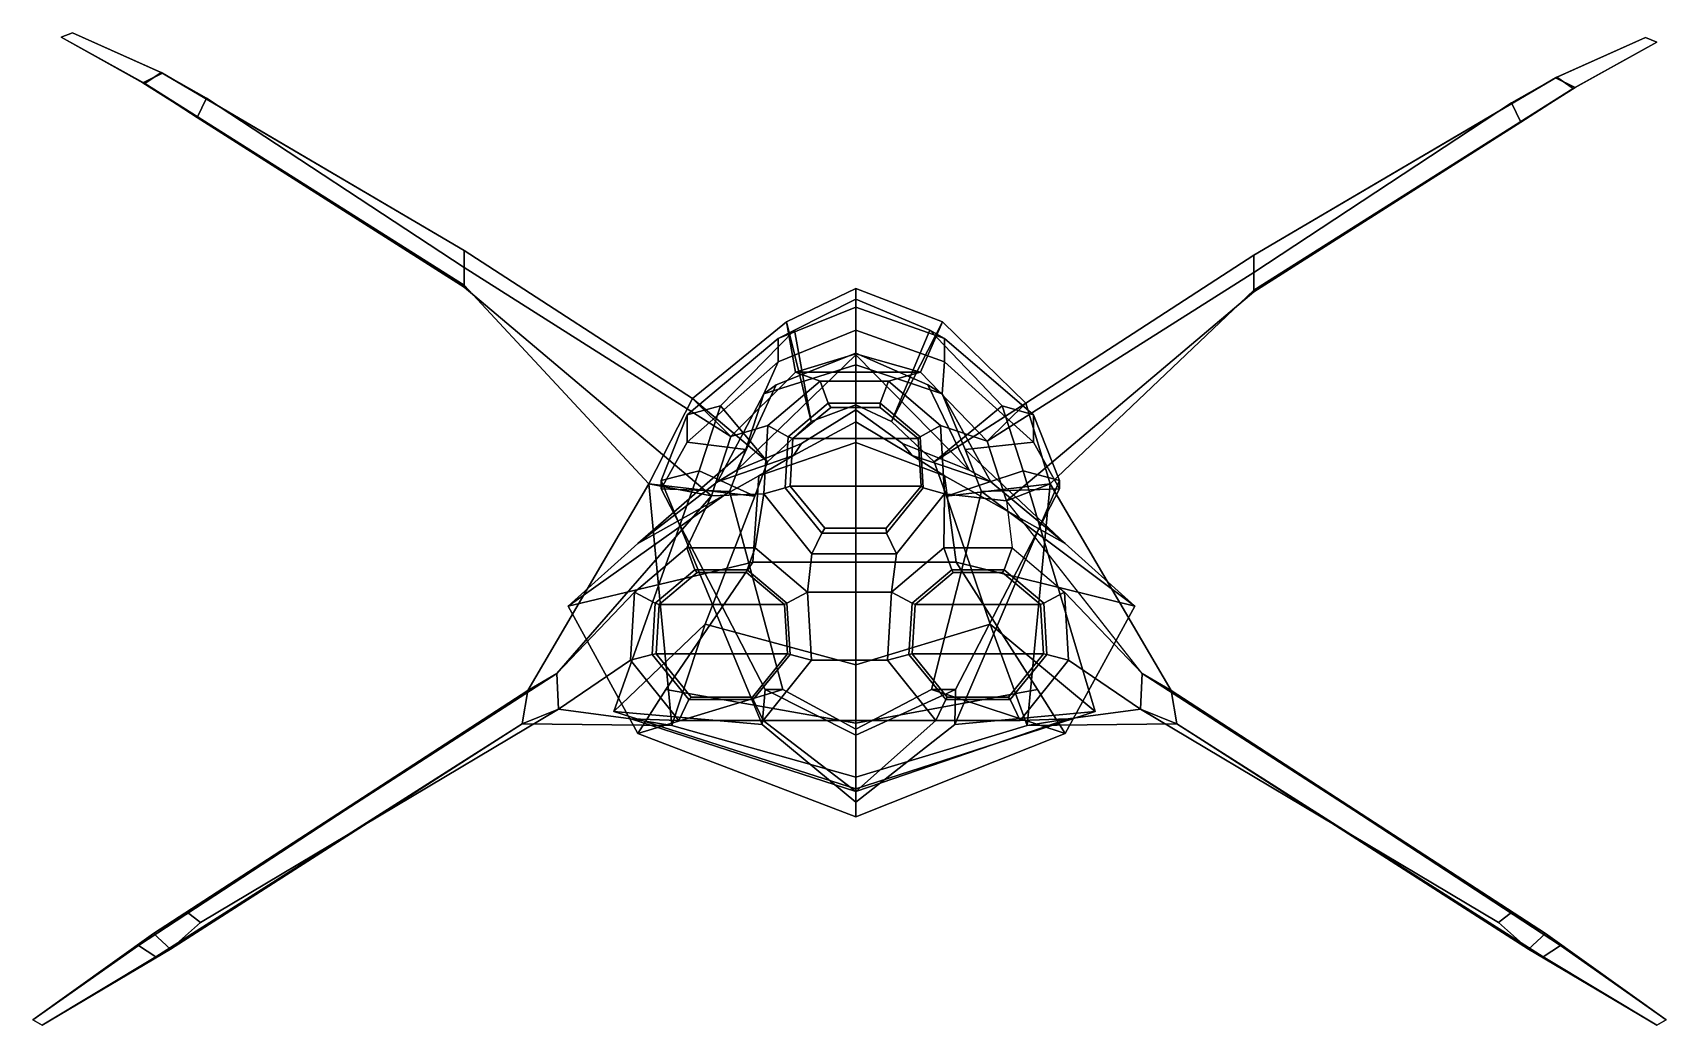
# Model space of a CAD drawing. Extents: x -172 to 172, y -95 to 114.
import ezdxf

# ---------------------------------------------------------------- set-up
doc = ezdxf.new("R2010")
doc.units = 0

msp = doc.modelspace()

# ---------------------------------------------------------------- linework, layer by layer
for points in [[(-163.314285, 113.91629, 33.247089), (-165.678955, 112.949966, 33.247089), (-148.518036, 103.381638, 126.114487), (-144.400375, 105.43779, 126.114487)], [(-163.314285, 113.91629, 33.247089), (-144.652344, 105.541428, -125.307014), (-148.07196, 103.199043, -125.307014), (-165.678955, 112.949966, 33.247089)], [(-163.314285, 113.91629, 33.247089), (-144.400375, 105.43779, 126.114487), (-81, 68.141403, -125.307014), (-144.652344, 105.541428, -125.307014)], [(-165.678955, 112.949966, 33.247089), (-148.07196, 103.199043, -125.307014), (-81, 60.828159, -125.307014), (-148.518036, 103.381638, 126.114487)], [(167.314285, 112.91629, 33.247089), (148.652344, 104.541428, -125.307014), (85, 67.141403, -125.307014), (148.400375, 104.43779, 126.114487)], [(169.678955, 111.949966, 33.247089), (152.518036, 102.381638, 126.114487), (85, 59.828159, -125.307014), (152.07196, 102.199043, -125.307014)], [(167.314285, 112.91629, 33.247089), (148.400375, 104.43779, 126.114487), (152.518036, 102.381638, 126.114487), (169.678955, 111.949966, 33.247089)], [(167.314285, 112.91629, 33.247089), (169.678955, 111.949966, 33.247089), (152.07196, 102.199043, -125.307014), (148.652344, 104.541428, -125.307014)], [(-144.400375, 105.43779, 126.114487), (-148.518036, 103.381638, 126.114487), (-81, 60.828159, -125.307014), (-81, 68.141403, -125.307014)], [(-135.147369, 100.139168, -210.823944), (-137.080002, 96.110847, -210.823944), (-148.07196, 103.199043, -125.307014), (-144.652344, 105.541428, -125.307014)], [(-148.07196, 103.199043, -125.307014), (-137.080002, 96.110847, -210.823944), (-81, 60.449852, -250.469772), (-81, 60.828159, -125.307014)], [(-144.652344, 105.541428, -125.307014), (-81, 68.141403, -125.307014), (-81, 64.533585, -250.469772), (-135.147369, 100.139168, -210.823944)], [(148.652344, 104.541428, -125.307014), (139.147369, 99.139168, -210.823944), (85, 63.533581, -250.469772), (85, 67.141403, -125.307014)], [(148.400375, 104.43779, 126.114487), (85, 67.141403, -125.307014), (85, 59.828159, -125.307014), (152.518036, 102.381638, 126.114487)], [(139.147369, 99.139168, -210.823944), (148.652344, 104.541428, -125.307014), (152.07196, 102.199043, -125.307014), (141.080002, 95.110847, -210.823944)], [(-135.147369, 100.139168, -210.823944), (-81, 64.533585, -250.469772), (-81, 60.449852, -250.469772), (-137.080002, 96.110847, -210.823944)], [(152.07196, 102.199043, -125.307014), (85, 59.828159, -125.307014), (85, 59.449852, -250.469772), (141.080002, 95.110847, -210.823944)], [(139.147369, 99.139168, -210.823944), (141.080002, 95.110847, -210.823944), (85, 59.449852, -250.469772), (85, 63.533581, -250.469772)], [(-81, 68.141403, -125.307014), (-81, 60.828159, -125.307014), (-42.14542, 19.12174, -125.380081), (-33.025734, 37.056702, -125.380081)], [(-81, 68.141403, -125.307014), (-33.025734, 37.056702, -125.380081), (-24.912186, 29.049196, -249.977707), (-81, 64.533585, -250.469772)], [(85, 67.141403, -125.307014), (85, 63.533581, -250.469772), (28.912186, 28.039196, -249.977707), (37.025734, 36.056702, -125.380081)], [(85, 67.141403, -125.307014), (37.025734, 36.056702, -125.380081), (42.14542, 19.12174, -125.380081), (85, 59.828159, -125.307014)], [(-81, 64.533585, -250.469772), (-24.912186, 29.049196, -249.977707), (-29.010963, 16.564342, -249.977707), (-81, 60.449852, -250.469772)], [(85, 63.533581, -250.469772), (85, 59.449852, -250.469772), (33.010963, 15.554343, -249.977707), (28.912186, 28.039196, -249.977707)], [(-81, 60.449852, -250.469772), (-29.010963, 16.564342, -249.977707), (-42.14542, 19.12174, -125.380081), (-81, 60.828159, -125.307014)], [(-13.253745, 53.148312, -125.380081), (-8.026347, 32.202686, -72.801559), (1.299934, 35.697762, -72.874626), (1.299934, 60.122047, -125.380081)], [(1.299934, 60.122047, -125.380081), (1.299934, 46.438385, -249.977707), (-11.340791, 42.56245, -249.977707), (-13.253745, 53.148312, -125.380081)], [(19.512756, 53.148312, -125.380081), (1.299934, 60.122047, -125.380081), (1.299934, 35.697762, -72.874626), (8.80407, 32.202686, -72.801559)], [(19.512756, 53.148312, -125.380081), (14.891651, 42.56245, -249.977707), (1.299934, 46.438385, -249.977707), (1.299934, 60.122047, -125.380081)], [(85, 59.449852, -250.469772), (85, 59.828159, -125.307014), (42.14542, 19.12174, -125.380081), (33.010963, 15.554343, -249.977707)], [(-11.542038, 51.418232, 49.555489), (-14.967289, 49.644772, 93.921387), (1.299934, 56.195408, 93.921387), (1.299934, 57.924805, 49.555489)], [(-14.967289, 49.644772, 93.921387), (-14.967289, 44.75663, 119.085526), (1.299934, 51.357723, 120.137634), (1.299934, 56.195408, 93.921387)], [(1.299934, 35.697762, -72.874626), (-8.026347, 32.202686, -72.801559), (-11.542038, 51.418232, 49.555489), (1.299934, 57.924805, 49.555489)], [(16.883629, 51.418232, 49.555489), (1.299934, 57.924805, 49.555489), (1.299934, 56.195408, 93.921387), (19.972626, 49.644772, 93.921387)], [(1.299934, 35.697762, -72.874626), (1.299934, 57.924805, 49.555489), (16.883629, 51.418232, 49.555489), (8.80407, 32.202686, -72.801559)], [(19.972626, 49.644772, 93.921387), (1.299934, 56.195408, 93.921387), (1.299934, 51.357723, 120.137634), (19.972626, 44.75663, 119.085526)], [(-13.253745, 53.148312, -125.380081), (-11.340791, 42.56245, -249.977707), (-24.912186, 29.049196, -249.977707), (-33.025734, 37.056702, -125.380081)], [(-33.025734, 37.056702, -125.380081), (-17.256756, 23.75164, -72.582359), (-8.026347, 32.202686, -72.801559), (-13.253745, 53.148312, -125.380081)], [(37.025734, 36.056702, -125.380081), (19.512756, 53.148312, -125.380081), (8.80407, 32.202686, -72.801559), (17.79192, 23.75164, -72.582359)], [(37.025734, 36.056702, -125.380081), (28.912186, 28.039196, -249.977707), (14.891651, 42.56245, -249.977707), (19.512756, 53.148312, -125.380081)], [(-27.143711, 35.515335, 49.555489), (-34.144386, 33.577469, 93.921387), (-14.967289, 49.644772, 93.921387), (-11.542038, 51.418232, 49.555489)], [(-34.144386, 33.577469, 93.921387), (-34.144386, 27.885601, 116.294304), (-14.967289, 44.75663, 119.085526), (-14.967289, 49.644772, 93.921387)], [(-8.026347, 32.202686, -72.801559), (-17.256756, 23.75164, -72.582359), (-27.143711, 35.515335, 49.555489), (-11.542038, 51.418232, 49.555489)], [(-14.967289, 44.75663, 119.085526), (-18.02054, 38.032017, 122.943344), (1.299934, 44.071175, 123.162552), (1.299934, 51.357723, 120.137634)], [(19.972626, 44.75663, 119.085526), (1.299934, 51.357723, 120.137634), (1.299934, 44.071175, 123.162552), (19.460587, 38.032017, 122.943344)], [(8.80407, 32.202686, -72.801559), (16.883629, 51.418232, 49.555489), (32.076401, 35.515335, 49.555489), (17.79192, 23.75164, -72.582359)], [(32.076401, 35.515335, 49.555489), (16.883629, 51.418232, 49.555489), (19.972626, 49.644772, 93.921387), (38.647129, 33.577469, 93.921387)], [(38.647129, 33.577469, 93.921387), (19.972626, 49.644772, 93.921387), (19.972626, 44.75663, 119.085526), (38.647129, 27.885601, 116.294304)], [(-34.144386, 27.885601, 116.294304), (-21.772175, 26.304161, 121.701218), (-18.02054, 38.032017, 122.943344), (-14.967289, 44.75663, 119.085526)], [(1.299934, 46.564804, 128.189529), (-15.394297, 39.883793, 127.546524), (-23.677256, 21.983206, 219.639496), (1.299934, 46.188515, 218.587265)], [(1.299934, 46.188515, 218.587265), (-23.677256, 21.983206, 219.639496), (-10.092731, 27.538536, 275.915222), (1.299934, 34.644928, 282.476593)], [(-15.394297, 39.883793, 127.546524), (1.299934, 46.564804, 128.189529), (1.299934, 44.071175, 123.162552), (-18.02054, 38.032017, 122.943344)], [(-11.340791, 42.56245, -249.977707), (1.299934, 46.438385, -249.977707), (14.891651, 42.56245, -249.977707)], [(16.464622, 39.883793, 127.546524), (1.299934, 46.564804, 128.189529), (1.299934, 46.188515, 218.587265), (25.173122, 21.983206, 219.639496)], [(16.464622, 39.883793, 127.546524), (19.460587, 38.032017, 122.943344), (1.299934, 44.071175, 123.162552), (1.299934, 46.564804, 128.189529)], [(25.173122, 21.983206, 219.639496), (1.299934, 46.188515, 218.587265), (1.299934, 34.644928, 282.476593), (11.146656, 27.538536, 275.915222)], [(38.647129, 27.885601, 116.294304), (19.972626, 44.75663, 119.085526), (19.460587, 38.032017, 122.943344), (24.29837, 26.304161, 121.701218)], [(-24.912186, 29.049196, -249.977707), (-11.340791, 42.56245, -249.977707), (-6.168742, 40.676666, -250.111603), (-17.151892, 31.320007, -250.111603)], [(-6.168742, 40.676666, -250.111603), (-11.340791, 42.56245, -249.977707), (14.891651, 42.56245, -249.977707), (8.168743, 40.676666, -250.111603)], [(8.168743, 40.676666, -250.111603), (14.891651, 42.56245, -249.977707), (28.912186, 28.039196, -249.977707), (19.151894, 31.320007, -250.111603)], [(-27.765196, 19.514248, 218.908829), (-18.02054, 38.032017, 122.943344), (-21.772175, 26.304161, 121.701218), (-44.448795, 6.551811, 223.526596)], [(-23.677256, 21.983206, 219.639496), (-15.394297, 39.883793, 127.546524), (-18.02054, 38.032017, 122.943344), (-27.765196, 19.514248, 218.908829)], [(-4.472322, 36.03508, -260.111603), (-12.856406, 29, -260.111603), (-17.151892, 31.320007, -250.111603), (-6.168742, 40.676666, -250.111603)], [(-4.472322, 36.03508, -260.111603), (-6.168742, 40.676666, -250.111603), (8.168743, 40.676666, -250.111603), (6.472322, 36.03508, -260.111603)], [(6.472322, 36.03508, -260.111603), (8.168743, 40.676666, -250.111603), (19.151894, 31.320007, -250.111603), (14.856407, 29, -260.111603)], [(25.173122, 21.983206, 219.639496), (29.705864, 19.514248, 218.908829), (19.460587, 38.032017, 122.943344), (16.464622, 39.883793, 127.546524)], [(29.705864, 19.514248, 218.908829), (45.349716, 6.551811, 223.526596), (24.29837, 26.304161, 121.701218), (19.460587, 38.032017, 122.943344)], [(-42.14542, 19.12174, -125.380081), (-19.87859, 16.490431, -72.406937), (-17.256756, 23.75164, -72.582359), (-33.025734, 37.056702, -125.380081)], [(-31.585224, 21.844147, 49.555489), (-39.603683, 19.765179, 93.921387), (-34.144386, 33.577469, 93.921387), (-27.143711, 35.515335, 49.555489)], [(-17.256756, 23.75164, -72.582359), (-19.87859, 16.490431, -72.406937), (-31.585224, 21.844147, 49.555489), (-27.143711, 35.515335, 49.555489)], [(-11.888586, 28.6066, -251.111603), (-12.856406, 29, -260.111603), (-4.472322, 36.03508, -260.111603), (-3.923706, 35.157665, -251.111603)], [(-3.923706, 35.157665, -251.111603), (6.473707, 35.157665, -251.111603), (14.438587, 28.6066, -251.111603), (-11.888586, 28.6066, -251.111603)], [(-10.092731, 27.538536, 275.915222), (-11.783283, 25.06958, 279.407806), (1.299934, 32.151077, 286.451355), (1.299934, 34.644928, 282.476593)], [(-3.923706, 35.157665, -251.111603), (-4.472322, 36.03508, -260.111603), (6.472322, 36.03508, -260.111603), (6.473707, 35.157665, -251.111603)], [(11.146656, 27.538536, 275.915222), (1.299934, 34.644928, 282.476593), (1.299934, 32.151077, 286.451355), (13.204037, 25.06958, 279.407806)], [(14.438587, 28.6066, -251.111603), (6.473707, 35.157665, -251.111603), (6.472322, 36.03508, -260.111603), (14.856407, 29, -260.111603)], [(42.14542, 19.12174, -125.380081), (37.025734, 36.056702, -125.380081), (17.79192, 23.75164, -72.582359), (20.413071, 16.490431, -72.406937)], [(17.79192, 23.75164, -72.582359), (32.076401, 35.515335, 49.555489), (36.517941, 21.844147, 49.555489), (20.413071, 16.490431, -72.406937)], [(36.517941, 21.844147, 49.555489), (32.076401, 35.515335, 49.555489), (38.647129, 33.577469, 93.921387), (44.106453, 19.765179, 93.921387)], [(-39.603683, 19.765179, 93.921387), (-39.603683, 18.073929, 116.308998), (-34.144386, 27.885601, 116.294304), (-34.144386, 33.577469, 93.921387)], [(-29.010963, 16.564342, -249.977707), (-24.912186, 29.049196, -249.977707), (-17.151892, 31.320007, -250.111603), (-17.990244, 17.001007, -250.111603)], [(-11.783283, 25.06958, 279.407806), (-19.071028, 20.748833, 293.831085), (1.299934, 27.787195, 304.191925), (1.299934, 32.151077, 286.451355)], [(-12.856406, 29, -260.111603), (-13.49637, 18.233856, -260.111603), (-17.990244, 17.001007, -250.111603), (-17.151892, 31.320007, -250.111603)], [(13.204037, 25.06958, 279.407806), (1.299934, 32.151077, 286.451355), (1.299934, 27.787195, 304.191925), (19.971813, 20.748833, 293.831085)], [(14.856407, 29, -260.111603), (19.151894, 31.320007, -250.111603), (19.990242, 17.001007, -250.111603), (15.496368, 18.233856, -260.111603)], [(19.990242, 17.001007, -250.111603), (19.151894, 31.320007, -250.111603), (28.912186, 28.039196, -249.977707), (33.010963, 15.554343, -249.977707)], [(44.106453, 19.765179, 93.921387), (38.647129, 33.577469, 93.921387), (38.647129, 27.885601, 116.294304), (44.106453, 18.073929, 116.308998)], [(-39.603683, 18.073929, 116.308998), (-25.227503, 17.456738, 121.321289), (-21.772175, 26.304161, 121.701218), (-34.144386, 27.885601, 116.294304)], [(-23.677256, 21.983206, 219.639496), (-27.765196, 19.514248, 218.908829), (-11.783283, 25.06958, 279.407806), (-10.092731, 27.538536, 275.915222)], [(1.299934, 2.642063, 354.885406), (1.299934, 27.787195, 304.191925), (-19.071028, 20.748833, 293.831085), (-20.326488, 2.642523, 337.466309)], [(-12.496552, 18.581167, -251.111603), (-13.49637, 18.233856, -260.111603), (-12.856406, 29, -260.111603), (-11.888586, 28.6066, -251.111603)], [(-11.888586, 28.6066, -251.111603), (14.438587, 28.6066, -251.111603), (15.046551, 18.581167, -251.111603), (-12.496552, 18.581167, -251.111603)], [(22.390667, 2.642523, 337.466309), (19.971813, 20.748833, 293.831085), (1.299934, 27.787195, 304.191925), (1.299934, 2.642063, 354.885406)], [(25.173122, 21.983206, 219.639496), (11.146656, 27.538536, 275.915222), (13.204037, 25.06958, 279.407806), (29.705864, 19.514248, 218.908829)], [(15.046551, 18.581167, -251.111603), (14.438587, 28.6066, -251.111603), (14.856407, 29, -260.111603), (15.496368, 18.233856, -260.111603)], [(44.106453, 18.073929, 116.308998), (38.647129, 27.885601, 116.294304), (24.29837, 26.304161, 121.701218), (27.75362, 17.456738, 121.321289)], [(-25.227503, 17.456738, 121.321289), (-59.089897, -6.616585, 222.956665), (-44.448795, 6.551811, 223.526596), (-21.772175, 26.304161, 121.701218)], [(-27.765196, 19.514248, 218.908829), (-44.448795, 6.551811, 223.526596), (-19.071028, 20.748833, 293.831085), (-11.783283, 25.06958, 279.407806)], [(29.705864, 19.514248, 218.908829), (13.204037, 25.06958, 279.407806), (19.971813, 20.748833, 293.831085), (45.349716, 6.551811, 223.526596)], [(27.75362, 17.456738, 121.321289), (24.29837, 26.304161, 121.701218), (45.349716, 6.551811, 223.526596), (59.990738, -6.616585, 222.956665)], [(-59.089897, -6.616585, 222.956665), (-20.326488, 2.642523, 337.466309), (-19.071028, 20.748833, 293.831085), (-44.448795, 6.551811, 223.526596)], [(-49.549271, -28.762783, 51.367558), (-18.360205, -31.512367, 93.731483), (-39.603683, 19.765179, 93.921387), (-31.585224, 21.844147, 49.555489)], [(-30.349133, -10.385895, -71.734749), (-49.549271, -28.762783, 51.367558), (-31.585224, 21.844147, 49.555489), (-19.87859, 16.490431, -72.406937)], [(59.990738, -6.616585, 222.956665), (45.349716, 6.551811, 223.526596), (19.971813, 20.748833, 293.831085), (22.390667, 2.642523, 337.466309)], [(29.538712, -10.385895, -71.734749), (20.413071, 16.490431, -72.406937), (36.517941, 21.844147, 49.555489), (51.618462, -28.762783, 51.367558)], [(51.618462, -28.762783, 51.367558), (36.517941, 21.844147, 49.555489), (44.106453, 19.765179, 93.921387), (22.106827, -31.512367, 93.731483)], [(-68.803123, -31.381023, -125.307014), (-37.311539, -31.663895, -125.33625), (-42.14542, 19.12174, -125.380081), (-67.622498, -24.349066, -125.307014)], [(-61.478813, -20.788992, -250.014099), (-67.622498, -24.349066, -125.307014), (-42.14542, 19.12174, -125.380081), (-29.010963, 16.564342, -249.977707)], [(-13.97748, -24.105484, 141.166168), (-44.448795, -33.364368, 223.526596), (-59.089897, -6.616585, 222.956665), (-25.227503, 17.456738, 121.321289)], [(-37.311539, -31.663895, -125.33625), (-30.349133, -10.385895, -71.734749), (-19.87859, 16.490431, -72.406937), (-42.14542, 19.12174, -125.380081)], [(-18.360205, -31.512367, 93.731483), (-17.694733, -24.146584, 137.162109), (-39.603683, 18.073929, 116.308998), (-39.603683, 19.765179, 93.921387)], [(-17.694733, -24.146584, 137.162109), (-13.97748, -24.105484, 141.166168), (-25.227503, 17.456738, 121.321289), (-39.603683, 18.073929, 116.308998)], [(-13.49637, 18.233856, -260.111603), (-5.787837, 8.743286, -260.111603), (-7.892067, 4.378571, -250.111603), (-17.990244, 17.001007, -250.111603)], [(-5.173445, 9.743548, -251.111603), (-5.787837, 8.743286, -260.111603), (-13.49637, 18.233856, -260.111603), (-12.496552, 18.581167, -251.111603)], [(-12.496552, 18.581167, -251.111603), (15.046551, 18.581167, -251.111603), (7.723446, 9.743548, -251.111603), (-5.173445, 9.743548, -251.111603)], [(7.723446, 9.743548, -251.111603), (15.046551, 18.581167, -251.111603), (15.496368, 18.233856, -260.111603), (7.787838, 8.743286, -260.111603)], [(15.496368, 18.233856, -260.111603), (19.990242, 17.001007, -250.111603), (9.892067, 4.378571, -250.111603), (7.787838, 8.743286, -260.111603)], [(22.278889, -24.146584, 137.162109), (44.106453, 18.073929, 116.308998), (27.75362, 17.456738, 121.321289), (17.256836, -24.105484, 141.166168)], [(17.256836, -24.105484, 141.166168), (27.75362, 17.456738, 121.321289), (59.990738, -6.616585, 222.956665), (45.349716, -33.364368, 223.526596)], [(37.34103, -31.663895, -125.33625), (42.14542, 19.12174, -125.380081), (20.413071, 16.490431, -72.406937), (29.538712, -10.385895, -71.734749)], [(22.106827, -31.512367, 93.731483), (44.106453, 19.765179, 93.921387), (44.106453, 18.073929, 116.308998), (22.278889, -24.146584, 137.162109)], [(61.478813, -20.788992, -250.014099), (33.010963, 15.554343, -249.977707), (42.14542, 19.12174, -125.380081), (67.622498, -24.349066, -125.307014)], [(68.803123, -31.381023, -125.307014), (67.622498, -24.349066, -125.307014), (42.14542, 19.12174, -125.380081), (37.34103, -31.663895, -125.33625)], [(-34.168743, 5.676666, -250.111603), (-45.151894, -3.679993, -250.111603), (-61.478813, -20.788992, -250.014099), (-29.010963, 16.564342, -249.977707)], [(-19.831257, 5.676666, -250.111603), (-34.168743, 5.676666, -250.111603), (-29.010963, 16.564342, -249.977707), (-17.990244, 17.001007, -250.111603)], [(-8.848106, -3.679993, -250.111603), (-19.831257, 5.676666, -250.111603), (-17.990244, 17.001007, -250.111603), (-7.892067, 4.378571, -250.111603)], [(8.848108, -3.679993, -250.111603), (9.892067, 4.378571, -250.111603), (19.990242, 17.001007, -250.111603), (19.831257, 5.676666, -250.111603)], [(19.831257, 5.676666, -250.111603), (19.990242, 17.001007, -250.111603), (33.010963, 15.554343, -249.977707), (34.168743, 5.676666, -250.111603)], [(45.151894, -3.679993, -250.111603), (61.478813, -20.788992, -250.014099), (33.010963, 15.554343, -249.977707), (34.168743, 5.676666, -250.111603)], [(-5.787837, 8.743286, -260.111603), (7.787838, 8.743286, -260.111603), (9.892067, 4.378571, -250.111603), (-7.892067, 4.378571, -250.111603)], [(-5.173445, 9.743548, -251.111603), (7.723446, 9.743548, -251.111603), (7.787838, 8.743286, -260.111603), (-5.787837, 8.743286, -260.111603)], [(-32.472321, 1.03508, -260.111603), (-40.856407, -6, -260.111603), (-45.151894, -3.679993, -250.111603), (-34.168743, 5.676666, -250.111603)], [(-32.472321, 1.03508, -260.111603), (-34.168743, 5.676666, -250.111603), (-19.831257, 5.676666, -250.111603), (-21.527679, 1.03508, -260.111603)], [(-21.527679, 1.03508, -260.111603), (-19.831257, 5.676666, -250.111603), (-8.848106, -3.679993, -250.111603), (-13.143593, -6, -260.111603)], [(-8.848106, -3.679993, -250.111603), (-7.892067, 4.378571, -250.111603), (9.892067, 4.378571, -250.111603), (8.848108, -3.679993, -250.111603)], [(21.527679, 1.03508, -260.111603), (13.143593, -6, -260.111603), (8.848108, -3.679993, -250.111603), (19.831257, 5.676666, -250.111603)], [(21.527679, 1.03508, -260.111603), (19.831257, 5.676666, -250.111603), (34.168743, 5.676666, -250.111603), (32.472321, 1.03508, -260.111603)], [(32.472321, 1.03508, -260.111603), (34.168743, 5.676666, -250.111603), (45.151894, -3.679993, -250.111603), (40.856407, -6, -260.111603)], [(-44.448795, -33.364368, 223.526596), (-38.592407, -24.105484, 280.401459), (-20.326488, 2.642523, 337.466309), (-59.089897, -6.616585, 222.956665)], [(-39.988586, -6.28, -251.111603), (-40.856407, -6, -260.111603), (-32.472321, 1.03508, -260.111603), (-32.023705, 0.473677, -251.111603)], [(-32.023705, 0.473677, -251.111603), (-21.626295, 0.473677, -251.111603), (-13.661413, -6.28, -251.111603), (-39.988586, -6.28, -251.111603)], [(1.299934, -31.231289, 290.981476), (1.299934, 2.642063, 354.885406), (-20.326488, 2.642523, 337.466309), (-38.592407, -24.105484, 280.401459)], [(-21.626295, 0.473677, -251.111603), (-32.023705, 0.473677, -251.111603), (-32.472321, 1.03508, -260.111603), (-21.527679, 1.03508, -260.111603)], [(-13.661413, -6.28, -251.111603), (-21.626295, 0.473677, -251.111603), (-21.527679, 1.03508, -260.111603), (-13.143593, -6, -260.111603)], [(39.493217, -24.105484, 280.401459), (22.390667, 2.642523, 337.466309), (1.299934, 2.642063, 354.885406), (1.299934, -31.231289, 290.981476)], [(13.811413, -6.28, -251.111603), (13.143593, -6, -260.111603), (21.527679, 1.03508, -260.111603), (21.776295, 0.473677, -251.111603)], [(21.776295, 0.473677, -251.111603), (32.173706, 0.473677, -251.111603), (40.138588, -6.28, -251.111603), (13.811413, -6.28, -251.111603)], [(21.776295, 0.473677, -251.111603), (21.527679, 1.03508, -260.111603), (32.472321, 1.03508, -260.111603), (32.173706, 0.473677, -251.111603)], [(45.349716, -33.364368, 223.526596), (59.990738, -6.616585, 222.956665), (22.390667, 2.642523, 337.466309), (39.493217, -24.105484, 280.401459)], [(40.138588, -6.28, -251.111603), (32.173706, 0.473677, -251.111603), (32.472321, 1.03508, -260.111603), (40.856407, -6, -260.111603)], [(-45.990242, -17.998993, -250.111603), (-61.165802, -28.251083, -250.014099), (-61.478813, -20.788992, -250.014099), (-45.151894, -3.679993, -250.111603)], [(-40.856407, -6, -260.111603), (-41.496368, -16.766144, -260.111603), (-45.990242, -17.998993, -250.111603), (-45.151894, -3.679993, -250.111603)], [(-40.59655, -16.615498, -251.111603), (-41.496368, -16.766144, -260.111603), (-40.856407, -6, -260.111603), (-39.988586, -6.28, -251.111603)], [(-39.988586, -6.28, -251.111603), (-13.661413, -6.28, -251.111603), (-13.05345, -16.615498, -251.111603), (-40.59655, -16.615498, -251.111603)], [(-13.05345, -16.615498, -251.111603), (-13.661413, -6.28, -251.111603), (-13.143593, -6, -260.111603), (-12.503632, -16.766144, -260.111603)], [(-13.143593, -6, -260.111603), (-8.848106, -3.679993, -250.111603), (-8.009758, -17.998993, -250.111603), (-12.503632, -16.766144, -260.111603)], [(-8.009758, -17.998993, -250.111603), (-8.848106, -3.679993, -250.111603), (8.848108, -3.679993, -250.111603), (8.009756, -17.998993, -250.111603)], [(13.143593, -6, -260.111603), (12.503632, -16.766144, -260.111603), (8.009756, -17.998993, -250.111603), (8.848108, -3.679993, -250.111603)], [(13.203449, -16.615498, -251.111603), (12.503632, -16.766144, -260.111603), (13.143593, -6, -260.111603), (13.811413, -6.28, -251.111603)], [(13.811413, -6.28, -251.111603), (40.138588, -6.28, -251.111603), (40.746552, -16.615498, -251.111603), (13.203449, -16.615498, -251.111603)], [(40.746552, -16.615498, -251.111603), (40.138588, -6.28, -251.111603), (40.856407, -6, -260.111603), (41.496368, -16.766144, -260.111603)], [(40.856407, -6, -260.111603), (45.151894, -3.679993, -250.111603), (45.990242, -17.998993, -250.111603), (41.496368, -16.766144, -260.111603)], [(45.151894, -3.679993, -250.111603), (61.478813, -20.788992, -250.014099), (61.165802, -28.251083, -250.014099), (45.990242, -17.998993, -250.111603)], [(-30.349133, -10.385895, -71.734749), (1.299934, -18.98148, -71.515549), (1.299934, -45.030796, 51.367558), (-49.549271, -28.762783, 51.367558)], [(1.299934, -42.528351, -125.33625), (1.299934, -18.98148, -71.515549), (-30.349133, -10.385895, -71.734749), (-37.311539, -31.663895, -125.33625)], [(1.299934, -42.528351, -125.33625), (37.34103, -31.663895, -125.33625), (29.538712, -10.385895, -71.734749), (1.299934, -18.98148, -71.515549)], [(29.538712, -10.385895, -71.734749), (51.618462, -28.762783, 51.367558), (1.299934, -45.030796, 51.367558), (1.299934, -18.98148, -71.515549)], [(-41.496368, -16.766144, -260.111603), (-33.787838, -26.256714, -260.111603), (-35.892067, -30.621429, -250.111603), (-45.990242, -17.998993, -250.111603)], [(-33.273445, -25.726446, -251.111603), (-33.787838, -26.256714, -260.111603), (-41.496368, -16.766144, -260.111603), (-40.59655, -16.615498, -251.111603)], [(-40.59655, -16.615498, -251.111603), (-13.05345, -16.615498, -251.111603), (-20.376554, -25.726446, -251.111603), (-33.273445, -25.726446, -251.111603)], [(-20.376554, -25.726446, -251.111603), (-13.05345, -16.615498, -251.111603), (-12.503632, -16.766144, -260.111603), (-20.212162, -26.256714, -260.111603)], [(-12.503632, -16.766144, -260.111603), (-8.009758, -17.998993, -250.111603), (-18.107933, -30.621429, -250.111603), (-20.212162, -26.256714, -260.111603)], [(12.503632, -16.766144, -260.111603), (20.212162, -26.256714, -260.111603), (18.107933, -30.621429, -250.111603), (8.009756, -17.998993, -250.111603)], [(20.526554, -25.726446, -251.111603), (20.212162, -26.256714, -260.111603), (12.503632, -16.766144, -260.111603), (13.203449, -16.615498, -251.111603)], [(13.203449, -16.615498, -251.111603), (40.746552, -16.615498, -251.111603), (33.423447, -25.726446, -251.111603), (20.526554, -25.726446, -251.111603)], [(33.423447, -25.726446, -251.111603), (40.746552, -16.615498, -251.111603), (41.496368, -16.766144, -260.111603), (33.787838, -26.256714, -260.111603)], [(41.496368, -16.766144, -260.111603), (45.990242, -17.998993, -250.111603), (35.892067, -30.621429, -250.111603), (33.787838, -26.256714, -260.111603)], [(-45.967133, -30.299004, -250.469772), (-61.165802, -28.251083, -250.014099), (-45.990242, -17.998993, -250.111603), (-35.892067, -30.621429, -250.111603)], [(-8.009758, -17.998993, -250.111603), (8.009756, -17.998993, -250.111603), (18.107933, -30.621429, -250.111603), (-18.107933, -30.621429, -250.111603)], [(45.967133, -30.299004, -250.469772), (35.892067, -30.621429, -250.111603), (45.990242, -17.998993, -250.111603), (61.165802, -28.251083, -250.014099)], [(-146.276657, -75.397118, -125.307014), (-67.622498, -24.349066, -125.307014), (-61.478813, -20.788992, -250.014099), (-139.164383, -70.899231, -210.823944)], [(-136.35257, -73.071701, -210.823944), (-139.164383, -70.899231, -210.823944), (-61.478813, -20.788992, -250.014099), (-61.165802, -28.251083, -250.014099)], [(136.35257, -73.071701, -210.823944), (61.165802, -28.251083, -250.014099), (61.478813, -20.788992, -250.014099), (139.164383, -70.899231, -210.823944)], [(146.276657, -75.397118, -125.307014), (139.164383, -70.899231, -210.823944), (61.478813, -20.788992, -250.014099), (67.622498, -24.349066, -125.307014)], [(-171.656113, -93.591095, 126.114487), (-149.408264, -77.934799, 126.114487), (-67.622498, -24.349066, -125.307014), (-146.276657, -75.397118, -125.307014)], [(-145.767639, -80.325676, 126.114487), (-68.803123, -31.381023, -125.307014), (-67.622498, -24.349066, -125.307014), (-149.408264, -77.934799, 126.114487)], [(1.299934, -32.477985, 128.993271), (1.299934, -50.869263, 223.526596), (-44.448795, -33.364368, 223.526596), (-13.97748, -24.105484, 141.166168)], [(1.299934, -50.869263, 223.526596), (1.299934, -31.231289, 290.981476), (-38.592407, -24.105484, 280.401459), (-44.448795, -33.364368, 223.526596)], [(-33.787838, -26.256714, -260.111603), (-20.212162, -26.256714, -260.111603), (-18.107933, -30.621429, -250.111603), (-35.892067, -30.621429, -250.111603)], [(-20.376554, -25.726446, -251.111603), (-20.212162, -26.256714, -260.111603), (-33.787838, -26.256714, -260.111603), (-33.273445, -25.726446, -251.111603)], [(1.299934, -47.822845, 93.731483), (1.299934, -33.724911, 124.813889), (-17.694733, -24.146584, 137.162109), (-18.360205, -31.512367, 93.731483)], [(1.299934, -33.724911, 124.813889), (1.299934, -32.477985, 128.993271), (-13.97748, -24.105484, 141.166168), (-17.694733, -24.146584, 137.162109)], [(17.256836, -24.105484, 141.166168), (45.349716, -33.364368, 223.526596), (1.299934, -50.869263, 223.526596), (1.299934, -32.477985, 128.993271)], [(45.349716, -33.364368, 223.526596), (39.493217, -24.105484, 280.401459), (1.299934, -31.231289, 290.981476), (1.299934, -50.869263, 223.526596)], [(1.299934, -33.724911, 124.813889), (22.278889, -24.146584, 137.162109), (17.256836, -24.105484, 141.166168), (1.299934, -32.477985, 128.993271)], [(1.299934, -47.822845, 93.731483), (22.106827, -31.512367, 93.731483), (22.278889, -24.146584, 137.162109), (1.299934, -33.724911, 124.813889)], [(20.212162, -26.256714, -260.111603), (33.787838, -26.256714, -260.111603), (35.892067, -30.621429, -250.111603), (18.107933, -30.621429, -250.111603)], [(20.526554, -25.726446, -251.111603), (33.423447, -25.726446, -251.111603), (33.787838, -26.256714, -260.111603), (20.212162, -26.256714, -260.111603)], [(145.767639, -80.325676, 126.114487), (149.408264, -77.934799, 126.114487), (67.622498, -24.349066, -125.307014), (68.803123, -31.381023, -125.307014)], [(171.656113, -93.591095, 126.114487), (146.276657, -75.397118, -125.307014), (67.622498, -24.349066, -125.307014), (149.408264, -77.934799, 126.114487)], [(-142.688141, -78.701996, -125.307014), (-136.35257, -73.071701, -210.823944), (-61.165802, -28.251083, -250.014099), (-68.803123, -31.381023, -125.307014)], [(-68.803123, -31.381023, -125.307014), (-61.165802, -28.251083, -250.014099), (-45.967133, -30.299004, -250.469772), (-37.311539, -31.663895, -125.33625)], [(1.299934, -45.030796, 51.367558), (1.299934, -47.822845, 93.731483), (-18.360205, -31.512367, 93.731483), (-49.549271, -28.762783, 51.367558)], [(-37.311539, -31.663895, -125.33625), (-45.967133, -30.299004, -250.469772), (1.299934, -45.564167, -250.014099), (1.299934, -42.528351, -125.33625)], [(1.299934, -45.564167, -250.014099), (-45.967133, -30.299004, -250.469772), (-35.892067, -30.621429, -250.111603), (-18.107933, -30.621429, -250.111603)], [(-18.107933, -30.621429, -250.111603), (18.107933, -30.621429, -250.111603), (1.299934, -45.564167, -250.014099)], [(1.299934, -45.030796, 51.367558), (51.618462, -28.762783, 51.367558), (22.106827, -31.512367, 93.731483), (1.299934, -47.822845, 93.731483)], [(1.299934, -42.528351, -125.33625), (1.299934, -45.564167, -250.014099), (45.967133, -30.299004, -250.469772), (37.34103, -31.663895, -125.33625)], [(1.299934, -45.564167, -250.014099), (18.107933, -30.621429, -250.111603), (35.892067, -30.621429, -250.111603), (45.967133, -30.299004, -250.469772)], [(68.803123, -31.381023, -125.307014), (37.34103, -31.663895, -125.33625), (45.967133, -30.299004, -250.469772), (61.165802, -28.251083, -250.014099)], [(142.688141, -78.701996, -125.307014), (68.803123, -31.381023, -125.307014), (61.165802, -28.251083, -250.014099), (136.35257, -73.071701, -210.823944)], [(-169.677109, -94.714951, 126.114487), (-142.688141, -78.701996, -125.307014), (-68.803123, -31.381023, -125.307014), (-145.767639, -80.325676, 126.114487)], [(169.677109, -94.714951, 126.114487), (145.767639, -80.325676, 126.114487), (68.803123, -31.381023, -125.307014), (142.688141, -78.701996, -125.307014)], [(-142.688141, -78.701996, -125.307014), (-146.276657, -75.397118, -125.307014), (-139.164383, -70.899231, -210.823944), (-136.35257, -73.071701, -210.823944)], [(142.688141, -78.701996, -125.307014), (136.35257, -73.071701, -210.823944), (139.164383, -70.899231, -210.823944), (146.276657, -75.397118, -125.307014)], [(-169.677109, -94.714951, 126.114487), (-171.656113, -93.591095, 126.114487), (-146.276657, -75.397118, -125.307014), (-142.688141, -78.701996, -125.307014)], [(169.677109, -94.714951, 126.114487), (142.688141, -78.701996, -125.307014), (146.276657, -75.397118, -125.307014), (171.656113, -93.591095, 126.114487)], [(-169.677109, -94.714951, 126.114487), (-145.767639, -80.325676, 126.114487), (-149.408264, -77.934799, 126.114487), (-171.656113, -93.591095, 126.114487)], [(169.677109, -94.714951, 126.114487), (171.656113, -93.591095, 126.114487), (149.408264, -77.934799, 126.114487), (145.767639, -80.325676, 126.114487)]]:
    msp.add_3dface(points)

doc.saveas('drawing.dxf')
